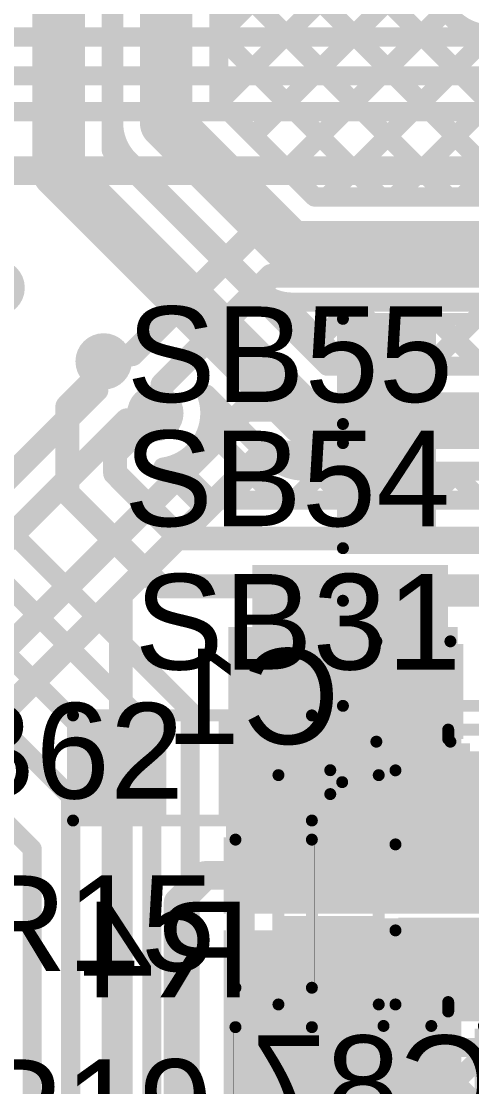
# Model space of a CAD drawing. Header units: millimetres. Extents: x -0.64 to 2.98, y -0.65 to 2.86.
# Drawn here: x 2.0873 to 2.2759, y 1.6376 to 2.0836 of the extents above; entities that cross this region are included whole.
import ezdxf

# ---------------------------------------------------------------- set-up
doc = ezdxf.new("R2010")
doc.units = ezdxf.units.MM
doc.header["$MEASUREMENT"] = 0
for name, color, linetype in [('BottomLayer', 5, 'Continuous'), ('BottomOverlay', 54, 'Continuous'), ('BottomPaste', 16, 'Continuous'), ('BottomSolder', 6, 'Continuous'), ('Mechanical2', 216, 'Continuous'), ('TopLayer', 1, 'Continuous'), ('TopOverlay', 2, 'Continuous'), ('TopPaste', 8, 'Continuous'), ('TopSolder', 216, 'Continuous'), ('ViaHoleLayer', 16, 'Continuous')]:
    doc.layers.add(name, color=color, linetype=linetype)
doc.styles.add('Arial', font='', dxfattribs={"height": 0.2})
doc.styles.get('Arial').set_extended_font_data('Arial')

# ---------------------------------------------------------------- blocks, each defined once
blk = doc.blocks.new('C___0603_B_63')
at = {"layer": 'BottomLayer'}
for points in [[(-0.045, -0.0175), (-0.045, 0.0175), (-0.015, 0.0175), (-0.015, -0.0175)], [(0.015, -0.0175), (0.015, 0.0175), (0.045, 0.0175), (0.045, -0.0175)]]:
    blk.add_hatch(color=5, dxfattribs=at).paths.add_polyline_path(points)
at = {"layer": 'BottomPaste'}
for points in [[(-0.045, -0.0175), (-0.045, 0.0175), (-0.015, 0.0175), (-0.015, -0.0175)], [(0.015, -0.0175), (0.015, 0.0175), (0.045, 0.0175), (0.045, -0.0175)]]:
    blk.add_hatch(color=16, dxfattribs=at).paths.add_polyline_path(points)
at = {"layer": 'BottomSolder'}
for points in [[(-0.0473622, -0.0198622), (-0.0473622, 0.0198622), (-0.0126378, 0.0198622), (-0.0126378, -0.0198622)], [(0.0126378, -0.0198622), (0.0126378, 0.0198622), (0.0473622, 0.0198622), (0.0473622, -0.0198622)]]:
    blk.add_hatch(color=6, dxfattribs=at).paths.add_polyline_path(points)
at = {"layer": 'BottomOverlay', "const_width": 0.005}
for points in [[(-0.049, -0.021), (-0.049, 0.021)], [(-0.049, 0.021), (-0.018, 0.021)], [(0.018, 0.021), (0.049, 0.021)], [(0.049, -0.021), (0.049, 0.021)], [(-0.049, -0.021), (-0.018, -0.021)], [(0.018, -0.021), (0.049, -0.021)]]:
    blk.add_lwpolyline(points, dxfattribs=at)
at = {"layer": 'BottomOverlay', "const_width": 0.0025}
for points in [[(-0.05025, 0.021, 1), (-0.04775, 0.021, 1)], [(-0.05025, 0.021, 1), (-0.04775, 0.021, 1)], [(-0.01925, 0.021, 1), (-0.01675, 0.021, 1)], [(0.01675, 0.021, 1), (0.01925, 0.021, 1)], [(0.04775, 0.021, 1), (0.05025, 0.021, 1)], [(0.04775, 0.021, 1), (0.05025, 0.021, 1)], [(-0.05025, -0.021, 1), (-0.04775, -0.021, 1)], [(-0.05025, -0.021, 1), (-0.04775, -0.021, 1)], [(-0.01925, -0.021, 1), (-0.01675, -0.021, 1)], [(0.01675, -0.021, 1), (0.01925, -0.021, 1)], [(0.04775, -0.021, 1), (0.05025, -0.021, 1)], [(0.04775, -0.021, 1), (0.05025, -0.021, 1)]]:
    blk.add_lwpolyline(points, format="xyb", close=True, dxfattribs=at)
blk = doc.blocks.new('R___0603_B_71')
at = {"layer": 'BottomLayer'}
for points in [[(-0.045, -0.0175), (-0.045, 0.0175), (-0.015, 0.0175), (-0.015, -0.0175)], [(0.015, -0.0175), (0.015, 0.0175), (0.045, 0.0175), (0.045, -0.0175)]]:
    blk.add_hatch(color=5, dxfattribs=at).paths.add_polyline_path(points)
at = {"layer": 'BottomPaste'}
for points in [[(-0.045, -0.0175), (-0.045, 0.0175), (-0.015, 0.0175), (-0.015, -0.0175)], [(0.015, -0.0175), (0.015, 0.0175), (0.045, 0.0175), (0.045, -0.0175)]]:
    blk.add_hatch(color=16, dxfattribs=at).paths.add_polyline_path(points)
at = {"layer": 'BottomSolder'}
for points in [[(-0.049, -0.0215), (-0.049, 0.0215), (-0.011, 0.0215), (-0.011, -0.0215)], [(0.011, -0.0215), (0.011, 0.0215), (0.049, 0.0215), (0.049, -0.0215)]]:
    blk.add_hatch(color=6, dxfattribs=at).paths.add_polyline_path(points)
at = {"layer": 'BottomOverlay', "const_width": 0.005}
for points in [[(-0.048, -0.021), (-0.048, 0.021)], [(0.048, 0.021), (-0.048, 0.021)], [(0.048, -0.021), (0.048, 0.021)], [(0.048, -0.021), (-0.048, -0.021)]]:
    blk.add_lwpolyline(points, dxfattribs=at)
at = {"layer": 'BottomOverlay', "const_width": 0.0025}
for points in [[(-0.04925, 0.021, 1), (-0.04675, 0.021, 1)], [(-0.04925, 0.021, 1), (-0.04675, 0.021, 1)], [(0.04675, 0.021, 1), (0.04925, 0.021, 1)], [(0.04675, 0.021, 1), (0.04925, 0.021, 1)], [(-0.04925, -0.021, 1), (-0.04675, -0.021, 1)], [(-0.04925, -0.021, 1), (-0.04675, -0.021, 1)], [(0.04675, -0.021, 1), (0.04925, -0.021, 1)], [(0.04675, -0.021, 1), (0.04925, -0.021, 1)]]:
    blk.add_lwpolyline(points, format="xyb", close=True, dxfattribs=at)
blk = doc.blocks.new('SOT_23_5_99')
at = {"layer": 'TopLayer'}
for points in [[(-0.07283465, 0.0492126), (-0.02952755, 0.0492126), (-0.02952755, 0.0255906), (-0.07283465, 0.0255906)], [(0.02952755, 0.0492126), (0.07283465, 0.0492126), (0.07283465, 0.0255906), (0.02952755, 0.0255906)], [(-0.07283465, 0.011811), (-0.02952755, 0.011811), (-0.02952755, -0.011811), (-0.07283465, -0.011811)], [(-0.07283465, -0.0255906), (-0.02952755, -0.0255906), (-0.02952755, -0.0492126), (-0.07283465, -0.0492126)], [(0.02952755, -0.0255906), (0.07283465, -0.0255906), (0.07283465, -0.0492126), (0.02952755, -0.0492126)]]:
    blk.add_hatch(color=1, dxfattribs=at).paths.add_polyline_path(points)
at = {"layer": 'TopPaste'}
for points in [[(-0.07283465, 0.0492126), (-0.02952755, 0.0492126), (-0.02952755, 0.0255906), (-0.07283465, 0.0255906)], [(0.02952755, 0.0492126), (0.07283465, 0.0492126), (0.07283465, 0.0255906), (0.02952755, 0.0255906)], [(-0.07283465, 0.011811), (-0.02952755, 0.011811), (-0.02952755, -0.011811), (-0.07283465, -0.011811)], [(-0.07283465, -0.0255906), (-0.02952755, -0.0255906), (-0.02952755, -0.0492126), (-0.07283465, -0.0492126)], [(0.02952755, -0.0255906), (0.07283465, -0.0255906), (0.07283465, -0.0492126), (0.02952755, -0.0492126)]]:
    blk.add_hatch(color=8, dxfattribs=at).paths.add_polyline_path(points)
at = {"layer": 'TopSolder'}
for points in [[(-0.07683465, 0.0532126), (-0.02552755, 0.0532126), (-0.02552755, 0.0215906), (-0.07683465, 0.0215906)], [(0.02552755, 0.0532126), (0.07683465, 0.0532126), (0.07683465, 0.0215906), (0.02552755, 0.0215906)], [(-0.07683465, 0.015811), (-0.02552755, 0.015811), (-0.02552755, -0.015811), (-0.07683465, -0.015811)], [(-0.07683465, -0.0215906), (-0.02552755, -0.0215906), (-0.02552755, -0.0532126), (-0.07683465, -0.0532126)], [(0.02552755, -0.0215906), (0.07683465, -0.0215906), (0.07683465, -0.0532126), (0.02552755, -0.0532126)]]:
    blk.add_hatch(color=216, dxfattribs=at).paths.add_polyline_path(points)
at = {"layer": 'TopOverlay', "const_width": 0.005}
for points in [[(-0.0346064, 0.055063), (-0.0346064, 0.059)], [(-0.0346064, 0.059), (0.0343936, 0.059)], [(0.0343936, 0.055063), (0.0343936, 0.059)], [(-0.084, 0.032), (-0.084, 0.042)], [(-0.084, 0.042), (-0.079, 0.037)], [(-0.084, 0.032), (-0.079, 0.037)], [(0.0346457, -0.0164567), (0.0346457, 0.0173228)], [(-0.0346064, -0.059), (-0.0346064, -0.055063)], [(0.0343936, -0.059), (0.0343936, -0.055063)], [(-0.0346064, -0.059), (0.0343936, -0.059)]]:
    blk.add_lwpolyline(points, dxfattribs=at)
at = {"layer": 'TopOverlay', "const_width": 0.0025}
for points in [[(-0.0358564, 0.059, 1), (-0.0333564, 0.059, 1)], [(-0.0358564, 0.059, 1), (-0.0333564, 0.059, 1)], [(0.0331436, 0.059, 1), (0.0356436, 0.059, 1)], [(0.0331436, 0.059, 1), (0.0356436, 0.059, 1)], [(-0.0358564, 0.055063, 1), (-0.0333564, 0.055063, 1)], [(0.0331436, 0.055063, 1), (0.0356436, 0.055063, 1)], [(-0.08525, 0.042, 1), (-0.08275, 0.042, 1)], [(-0.08525, 0.042, 1), (-0.08275, 0.042, 1)], [(-0.08025, 0.037, 1), (-0.07775, 0.037, 1)], [(-0.08025, 0.037, 1), (-0.07775, 0.037, 1)], [(-0.08525, 0.032, 1), (-0.08275, 0.032, 1)], [(-0.08525, 0.032, 1), (-0.08275, 0.032, 1)], [(0.0333957, 0.0173228, 1), (0.0358957, 0.0173228, 1)], [(0.0333957, -0.0164567, 1), (0.0358957, -0.0164567, 1)], [(-0.0358564, -0.055063, 1), (-0.0333564, -0.055063, 1)], [(0.0331436, -0.055063, 1), (0.0356436, -0.055063, 1)], [(-0.0358564, -0.059, 1), (-0.0333564, -0.059, 1)], [(-0.0358564, -0.059, 1), (-0.0333564, -0.059, 1)], [(0.0331436, -0.059, 1), (0.0356436, -0.059, 1)], [(0.0331436, -0.059, 1), (0.0356436, -0.059, 1)]]:
    blk.add_lwpolyline(points, format="xyb", close=True, dxfattribs=at)
blk = doc.blocks.new('SOLDER_BRIDGE_138')
at = {"layer": 'TopLayer'}
for points in [[(-0.045, -0.0175), (-0.045, 0.0175), (-0.015, 0.0175), (-0.015, -0.0175)], [(0.015, -0.0175), (0.015, 0.0175), (0.045, 0.0175), (0.045, -0.0175)]]:
    blk.add_hatch(color=1, dxfattribs=at).paths.add_polyline_path(points)
at = {"layer": 'TopPaste'}
for points in [[(-0.045, -0.0175), (-0.045, 0.0175), (-0.015, 0.0175), (-0.015, -0.0175)], [(0.015, -0.0175), (0.015, 0.0175), (0.045, 0.0175), (0.045, -0.0175)]]:
    blk.add_hatch(color=8, dxfattribs=at).paths.add_polyline_path(points)
at = {"layer": 'TopSolder'}
for points in [[(-0.049, -0.0215), (-0.049, 0.0215), (-0.011, 0.0215), (-0.011, -0.0215)], [(0.011, -0.0215), (0.011, 0.0215), (0.049, 0.0215), (0.049, -0.0215)]]:
    blk.add_hatch(color=216, dxfattribs=at).paths.add_polyline_path(points)
at = {"layer": 'TopOverlay', "const_width": 0.005}
for points in [[(-0.05, 0.022), (-0.05, -0.022)], [(0.05, 0.022), (-0.05, 0.022)], [(0.05, 0.022), (0.05, -0.022)], [(0.05, -0.022), (-0.05, -0.022)]]:
    blk.add_lwpolyline(points, dxfattribs=at)
at = {"layer": 'TopOverlay', "const_width": 0.0025}
for points in [[(-0.05125, 0.022, 1), (-0.04875, 0.022, 1)], [(-0.05125, 0.022, 1), (-0.04875, 0.022, 1)], [(0.04875, 0.022, 1), (0.05125, 0.022, 1)], [(0.04875, 0.022, 1), (0.05125, 0.022, 1)], [(-0.05125, -0.022, 1), (-0.04875, -0.022, 1)], [(-0.05125, -0.022, 1), (-0.04875, -0.022, 1)], [(0.04875, -0.022, 1), (0.05125, -0.022, 1)], [(0.04875, -0.022, 1), (0.05125, -0.022, 1)]]:
    blk.add_lwpolyline(points, format="xyb", close=True, dxfattribs=at)
blk = doc.blocks.new('SOLDER_BRIDGE_145')
at = {"layer": 'TopLayer'}
for points in [[(-0.045, -0.0175), (-0.045, 0.0175), (-0.015, 0.0175), (-0.015, -0.0175)], [(0.015, -0.0175), (0.015, 0.0175), (0.045, 0.0175), (0.045, -0.0175)]]:
    blk.add_hatch(color=1, dxfattribs=at).paths.add_polyline_path(points)
at = {"layer": 'TopPaste'}
for points in [[(-0.045, -0.0175), (-0.045, 0.0175), (-0.015, 0.0175), (-0.015, -0.0175)], [(0.015, -0.0175), (0.015, 0.0175), (0.045, 0.0175), (0.045, -0.0175)]]:
    blk.add_hatch(color=8, dxfattribs=at).paths.add_polyline_path(points)
at = {"layer": 'TopSolder'}
for points in [[(-0.049, -0.0215), (-0.049, 0.0215), (-0.011, 0.0215), (-0.011, -0.0215)], [(0.011, -0.0215), (0.011, 0.0215), (0.049, 0.0215), (0.049, -0.0215)]]:
    blk.add_hatch(color=216, dxfattribs=at).paths.add_polyline_path(points)
at = {"layer": 'TopOverlay', "const_width": 0.005}
for points in [[(-0.05, 0.022), (-0.05, -0.022)], [(0.05, 0.022), (-0.05, 0.022)], [(0.05, 0.022), (0.05, -0.022)], [(0.05, -0.022), (-0.05, -0.022)]]:
    blk.add_lwpolyline(points, dxfattribs=at)
at = {"layer": 'TopOverlay', "const_width": 0.0025}
for points in [[(-0.05125, 0.022, 1), (-0.04875, 0.022, 1)], [(-0.05125, 0.022, 1), (-0.04875, 0.022, 1)], [(0.04875, 0.022, 1), (0.05125, 0.022, 1)], [(0.04875, 0.022, 1), (0.05125, 0.022, 1)], [(-0.05125, -0.022, 1), (-0.04875, -0.022, 1)], [(-0.05125, -0.022, 1), (-0.04875, -0.022, 1)], [(0.04875, -0.022, 1), (0.05125, -0.022, 1)], [(0.04875, -0.022, 1), (0.05125, -0.022, 1)]]:
    blk.add_lwpolyline(points, format="xyb", close=True, dxfattribs=at)
blk = doc.blocks.new('SOLDER_BRIDGE_146')
at = {"layer": 'TopLayer'}
for points in [[(-0.045, -0.0175), (-0.045, 0.0175), (-0.015, 0.0175), (-0.015, -0.0175)], [(0.015, -0.0175), (0.015, 0.0175), (0.045, 0.0175), (0.045, -0.0175)]]:
    blk.add_hatch(color=1, dxfattribs=at).paths.add_polyline_path(points)
at = {"layer": 'TopPaste'}
for points in [[(-0.045, -0.0175), (-0.045, 0.0175), (-0.015, 0.0175), (-0.015, -0.0175)], [(0.015, -0.0175), (0.015, 0.0175), (0.045, 0.0175), (0.045, -0.0175)]]:
    blk.add_hatch(color=8, dxfattribs=at).paths.add_polyline_path(points)
at = {"layer": 'TopSolder'}
for points in [[(-0.049, -0.0215), (-0.049, 0.0215), (-0.011, 0.0215), (-0.011, -0.0215)], [(0.011, -0.0215), (0.011, 0.0215), (0.049, 0.0215), (0.049, -0.0215)]]:
    blk.add_hatch(color=216, dxfattribs=at).paths.add_polyline_path(points)
at = {"layer": 'TopOverlay', "const_width": 0.005}
for points in [[(-0.05, 0.022), (-0.05, -0.022)], [(0.05, 0.022), (-0.05, 0.022)], [(0.05, 0.022), (0.05, -0.022)], [(0.05, -0.022), (-0.05, -0.022)]]:
    blk.add_lwpolyline(points, dxfattribs=at)
at = {"layer": 'TopOverlay', "const_width": 0.0025}
for points in [[(-0.05125, 0.022, 1), (-0.04875, 0.022, 1)], [(-0.05125, 0.022, 1), (-0.04875, 0.022, 1)], [(0.04875, 0.022, 1), (0.05125, 0.022, 1)], [(0.04875, 0.022, 1), (0.05125, 0.022, 1)], [(-0.05125, -0.022, 1), (-0.04875, -0.022, 1)], [(-0.05125, -0.022, 1), (-0.04875, -0.022, 1)], [(0.04875, -0.022, 1), (0.05125, -0.022, 1)], [(0.04875, -0.022, 1), (0.05125, -0.022, 1)]]:
    blk.add_lwpolyline(points, format="xyb", close=True, dxfattribs=at)
blk = doc.blocks.new('SOLDER_BRIDGE_153')
at = {"layer": 'TopLayer'}
for points in [[(-0.045, -0.0175), (-0.045, 0.0175), (-0.015, 0.0175), (-0.015, -0.0175)], [(0.015, -0.0175), (0.015, 0.0175), (0.045, 0.0175), (0.045, -0.0175)]]:
    blk.add_hatch(color=1, dxfattribs=at).paths.add_polyline_path(points)
at = {"layer": 'TopPaste'}
for points in [[(-0.045, -0.0175), (-0.045, 0.0175), (-0.015, 0.0175), (-0.015, -0.0175)], [(0.015, -0.0175), (0.015, 0.0175), (0.045, 0.0175), (0.045, -0.0175)]]:
    blk.add_hatch(color=8, dxfattribs=at).paths.add_polyline_path(points)
at = {"layer": 'TopSolder'}
for points in [[(-0.049, -0.0215), (-0.049, 0.0215), (-0.011, 0.0215), (-0.011, -0.0215)], [(0.011, -0.0215), (0.011, 0.0215), (0.049, 0.0215), (0.049, -0.0215)]]:
    blk.add_hatch(color=216, dxfattribs=at).paths.add_polyline_path(points)
at = {"layer": 'TopOverlay', "const_width": 0.005}
for points in [[(0.05, 0.022), (-0.05, 0.022)], [(-0.05, 0.022), (-0.05, -0.022)], [(0.05, 0.022), (0.05, -0.022)], [(0.05, -0.022), (-0.05, -0.022)]]:
    blk.add_lwpolyline(points, dxfattribs=at)
at = {"layer": 'TopOverlay', "const_width": 0.0025}
for points in [[(-0.05125, 0.022, 1), (-0.04875, 0.022, 1)], [(-0.05125, 0.022, 1), (-0.04875, 0.022, 1)], [(0.04875, 0.022, 1), (0.05125, 0.022, 1)], [(0.04875, 0.022, 1), (0.05125, 0.022, 1)], [(-0.05125, -0.022, 1), (-0.04875, -0.022, 1)], [(-0.05125, -0.022, 1), (-0.04875, -0.022, 1)], [(0.04875, -0.022, 1), (0.05125, -0.022, 1)], [(0.04875, -0.022, 1), (0.05125, -0.022, 1)]]:
    blk.add_lwpolyline(points, format="xyb", close=True, dxfattribs=at)
blk = doc.blocks.new('RES_0402_173')
at = {"layer": 'TopLayer'}
for points in [[(-0.0275, -0.0125), (-0.0275, 0.0125), (-0.009500000000000003, 0.0125), (-0.009499999999999996, -0.0125)], [(0.009500000000000003, -0.0125), (0.009499999999999996, 0.0125), (0.0275, 0.0125), (0.0275, -0.0125)]]:
    blk.add_hatch(color=1, dxfattribs=at).paths.add_polyline_path(points)
at = {"layer": 'TopPaste'}
for points in [[(-0.0275, -0.0125), (-0.0275, 0.0125), (-0.009500000000000003, 0.0125), (-0.009499999999999996, -0.0125)], [(0.009500000000000003, -0.0125), (0.009499999999999996, 0.0125), (0.0275, 0.0125), (0.0275, -0.0125)]]:
    blk.add_hatch(color=8, dxfattribs=at).paths.add_polyline_path(points)
at = {"layer": 'TopSolder'}
for points in [[(-0.0296654, -0.0146654), (-0.0296654, 0.0146654), (-0.007334600000000003, 0.0146654), (-0.007334599999999997, -0.0146654)], [(0.007334600000000003, -0.0146654), (0.007334599999999997, 0.0146654), (0.0296654, 0.0146654), (0.0296654, -0.0146654)]]:
    blk.add_hatch(color=216, dxfattribs=at).paths.add_polyline_path(points)
at = {"layer": 'TopOverlay'}
for points, const_width in [([(0.031, 0.016), (-0.031, 0.016)], 0.005), ([(-0.031, -0.016), (-0.031, 0.016)], 0.005), ([(0.031, -0.016), (0.031, 0.016)], 0.005), ([(0.031, -0.016), (-0.031, -0.016)], 0.005), ([(0.032, -0.017), (-0.032, -0.017)], 0.000127)]:
    blk.add_lwpolyline(points, dxfattribs=dict(at, const_width=const_width))
for points, const_width in [([(-0.03225, 0.016, 1), (-0.02975, 0.016, 1)], 0.0025), ([(-0.03225, 0.016, 1), (-0.02975, 0.016, 1)], 0.0025), ([(0.02975, 0.016, 1), (0.03225, 0.016, 1)], 0.0025), ([(0.02975, 0.016, 1), (0.03225, 0.016, 1)], 0.0025), ([(-0.03225, -0.016, 1), (-0.02975, -0.016, 1)], 0.0025), ([(-0.03225, -0.016, 1), (-0.02975, -0.016, 1)], 0.0025), ([(-0.0320317, -0.017, 1), (-0.0319683, -0.017, 1)], 6.35e-05), ([(0.02975, -0.016, 1), (0.03225, -0.016, 1)], 0.0025), ([(0.02975, -0.016, 1), (0.03225, -0.016, 1)], 0.0025), ([(0.0319683, -0.017, 1), (0.0320317, -0.017, 1)], 6.35e-05)]:
    blk.add_lwpolyline(points, format="xyb", close=True, dxfattribs=dict(at, const_width=const_width))
blk = doc.blocks.new('RES_0402_176')
at = {"layer": 'TopLayer'}
for points in [[(-0.0275, -0.0125), (-0.0275, 0.0125), (-0.009499999999999998, 0.0125), (-0.009500000000000001, -0.0125)], [(0.009499999999999998, -0.0125), (0.009500000000000001, 0.0125), (0.0275, 0.0125), (0.0275, -0.0125)]]:
    blk.add_hatch(color=1, dxfattribs=at).paths.add_polyline_path(points)
at = {"layer": 'TopPaste'}
for points in [[(-0.0275, -0.0125), (-0.0275, 0.0125), (-0.009499999999999998, 0.0125), (-0.009500000000000001, -0.0125)], [(0.009499999999999998, -0.0125), (0.009500000000000001, 0.0125), (0.0275, 0.0125), (0.0275, -0.0125)]]:
    blk.add_hatch(color=8, dxfattribs=at).paths.add_polyline_path(points)
at = {"layer": 'TopSolder'}
for points in [[(-0.0296654, -0.0146654), (-0.0296654, 0.0146654), (-0.007334599999999998, 0.0146654), (-0.007334600000000002, -0.0146654)], [(0.007334599999999998, -0.0146654), (0.007334600000000002, 0.0146654), (0.0296654, 0.0146654), (0.0296654, -0.0146654)]]:
    blk.add_hatch(color=216, dxfattribs=at).paths.add_polyline_path(points)
at = {"layer": 'TopOverlay'}
for points, const_width in [([(-0.031, 0.016), (0.031, 0.016)], 0.005), ([(-0.031, 0.016), (-0.031, -0.016)], 0.005), ([(0.031, 0.016), (0.031, -0.016)], 0.005), ([(-0.031, -0.016), (0.031, -0.016)], 0.005), ([(-0.032, -0.017), (0.032, -0.017)], 0.000127)]:
    blk.add_lwpolyline(points, dxfattribs=dict(at, const_width=const_width))
for points, const_width in [([(-0.03225, 0.016, 1), (-0.02975, 0.016, 1)], 0.0025), ([(-0.03225, 0.016, 1), (-0.02975, 0.016, 1)], 0.0025), ([(0.02975, 0.016, 1), (0.03225, 0.016, 1)], 0.0025), ([(0.02975, 0.016, 1), (0.03225, 0.016, 1)], 0.0025), ([(-0.03225, -0.016, 1), (-0.02975, -0.016, 1)], 0.0025), ([(-0.03225, -0.016, 1), (-0.02975, -0.016, 1)], 0.0025), ([(-0.0320317, -0.017, 1), (-0.0319683, -0.017, 1)], 6.35e-05), ([(0.02975, -0.016, 1), (0.03225, -0.016, 1)], 0.0025), ([(0.02975, -0.016, 1), (0.03225, -0.016, 1)], 0.0025), ([(0.0319683, -0.017, 1), (0.0320317, -0.017, 1)], 6.35e-05)]:
    blk.add_lwpolyline(points, format="xyb", close=True, dxfattribs=dict(at, const_width=const_width))
blk = doc.blocks.new('CAP_0402_215')
at = {"layer": 'TopLayer'}
for points in [[(-0.0275, -0.0125), (-0.0275, 0.0125), (-0.009499999999999998, 0.0125), (-0.009500000000000001, -0.0125)], [(0.009499999999999998, -0.0125), (0.009500000000000001, 0.0125), (0.0275, 0.0125), (0.0275, -0.0125)]]:
    blk.add_hatch(color=1, dxfattribs=at).paths.add_polyline_path(points)
at = {"layer": 'TopPaste'}
for points in [[(-0.0275, -0.0125), (-0.0275, 0.0125), (-0.009499999999999998, 0.0125), (-0.009500000000000001, -0.0125)], [(0.009499999999999998, -0.0125), (0.009500000000000001, 0.0125), (0.0275, 0.0125), (0.0275, -0.0125)]]:
    blk.add_hatch(color=8, dxfattribs=at).paths.add_polyline_path(points)
at = {"layer": 'TopSolder'}
for points in [[(-0.0298622, -0.0148622), (-0.0298622, 0.0148622), (-0.007137799999999999, 0.0148622), (-0.007137800000000001, -0.0148622)], [(0.007137799999999999, -0.0148622), (0.007137800000000001, 0.0148622), (0.0298622, 0.0148622), (0.0298622, -0.0148622)]]:
    blk.add_hatch(color=216, dxfattribs=at).paths.add_polyline_path(points)
at = {"layer": 'TopOverlay', "const_width": 0.005}
for points in [[(-0.031, 0.016), (-0.031, -0.016)], [(-0.011, 0.016), (-0.031, 0.016)], [(0.031, 0.016), (0.011, 0.016)], [(0.031, 0.016), (0.031, -0.016)], [(-0.011, -0.016), (-0.031, -0.016)], [(0.031, -0.016), (0.011, -0.016)]]:
    blk.add_lwpolyline(points, dxfattribs=at)
at = {"layer": 'TopOverlay', "const_width": 0.0025}
for points in [[(-0.03225, 0.016, 1), (-0.02975, 0.016, 1)], [(-0.03225, 0.016, 1), (-0.02975, 0.016, 1)], [(-0.01225, 0.016, 1), (-0.00975, 0.016, 1)], [(0.00975, 0.016, 1), (0.01225, 0.016, 1)], [(0.02975, 0.016, 1), (0.03225, 0.016, 1)], [(0.02975, 0.016, 1), (0.03225, 0.016, 1)], [(-0.03225, -0.016, 1), (-0.02975, -0.016, 1)], [(-0.03225, -0.016, 1), (-0.02975, -0.016, 1)], [(-0.01225, -0.016, 1), (-0.00975, -0.016, 1)], [(0.00975, -0.016, 1), (0.01225, -0.016, 1)], [(0.02975, -0.016, 1), (0.03225, -0.016, 1)], [(0.02975, -0.016, 1), (0.03225, -0.016, 1)]]:
    blk.add_lwpolyline(points, format="xyb", close=True, dxfattribs=at)
blk = doc.blocks.new('CAP_0603_B_218')
at = {"layer": 'BottomLayer'}
for points in [[(-0.045, -0.0175), (-0.045, 0.0175), (-0.015, 0.0175), (-0.015, -0.0175)], [(0.015, -0.0175), (0.015, 0.0175), (0.045, 0.0175), (0.045, -0.0175)]]:
    blk.add_hatch(color=5, dxfattribs=at).paths.add_polyline_path(points)
at = {"layer": 'BottomPaste'}
for points in [[(-0.045, -0.0175), (-0.045, 0.0175), (-0.015, 0.0175), (-0.015, -0.0175)], [(0.015, -0.0175), (0.015, 0.0175), (0.045, 0.0175), (0.045, -0.0175)]]:
    blk.add_hatch(color=16, dxfattribs=at).paths.add_polyline_path(points)
at = {"layer": 'BottomSolder'}
for points in [[(-0.0473622, -0.0198622), (-0.0473622, 0.0198622), (-0.0126378, 0.0198622), (-0.0126378, -0.0198622)], [(0.0126378, -0.0198622), (0.0126378, 0.0198622), (0.0473622, 0.0198622), (0.0473622, -0.0198622)]]:
    blk.add_hatch(color=6, dxfattribs=at).paths.add_polyline_path(points)
at = {"layer": 'BottomOverlay', "const_width": 0.005}
for points in [[(-0.049, 0.021), (-0.018, 0.021)], [(-0.049, 0.021), (-0.049, -0.021)], [(0.018, 0.021), (0.049, 0.021)], [(0.049, 0.021), (0.049, -0.021)], [(-0.049, -0.021), (-0.018, -0.021)], [(0.018, -0.021), (0.049, -0.021)]]:
    blk.add_lwpolyline(points, dxfattribs=at)
at = {"layer": 'BottomOverlay', "const_width": 0.0025}
for points in [[(-0.05025, 0.021, 1), (-0.04775, 0.021, 1)], [(-0.05025, 0.021, 1), (-0.04775, 0.021, 1)], [(-0.01925, 0.021, 1), (-0.01675, 0.021, 1)], [(0.01675, 0.021, 1), (0.01925, 0.021, 1)], [(0.04775, 0.021, 1), (0.05025, 0.021, 1)], [(0.04775, 0.021, 1), (0.05025, 0.021, 1)], [(-0.05025, -0.021, 1), (-0.04775, -0.021, 1)], [(-0.05025, -0.021, 1), (-0.04775, -0.021, 1)], [(-0.01925, -0.021, 1), (-0.01675, -0.021, 1)], [(0.01675, -0.021, 1), (0.01925, -0.021, 1)], [(0.04775, -0.021, 1), (0.05025, -0.021, 1)], [(0.04775, -0.021, 1), (0.05025, -0.021, 1)]]:
    blk.add_lwpolyline(points, format="xyb", close=True, dxfattribs=at)

msp = doc.modelspace()

# ---------------------------------------------------------------- hatches: boundary and pattern name
at = {"layer": 'BottomLayer'}
h = msp.add_hatch(color=5, dxfattribs=at)
edge = h.paths.add_edge_path()
edge.add_arc((2.077, 1.972), 0.011811, 0, 360)
h = msp.add_hatch(color=5, dxfattribs=at)
edge = h.paths.add_edge_path()
edge.add_arc((2.1218097, 1.9411906), 0.011811, 0, 360)
h = msp.add_hatch(color=5, dxfattribs=at)
edge = h.paths.add_edge_path()
edge.add_arc((2.1434627, 1.9195376), 0.011811, 0, 360)
for points in [[(2.174, 1.785), (2.27, 1.785), (2.27, 1.83), (2.174, 1.83)], [(2.173, 1.729), (2.286, 1.729), (2.286, 1.778), (2.173, 1.778)], [(2.197, 1.665), (2.3349366, 1.665), (2.3349366, 1.708), (2.197, 1.708)]]:
    msp.add_hatch(color=5, dxfattribs=at).paths.add_polyline_path(points)
h = msp.add_hatch(color=5, dxfattribs=at)
edge = h.paths.add_edge_path()
edge.add_arc((2.2, 1.815), 0.011811, 0, 360)
h = msp.add_hatch(color=5, dxfattribs=at)
edge = h.paths.add_edge_path()
edge.add_arc((2.192, 1.764), 0.011811, 0, 360)
at = {"layer": 'BottomSolder'}
h = msp.add_hatch(color=6, dxfattribs=at)
edge = h.paths.add_edge_path()
edge.add_arc((2.1218097, 1.9411906), 0.0079055, 0, 360)
h = msp.add_hatch(color=6, dxfattribs=at)
edge = h.paths.add_edge_path()
edge.add_arc((2.1434627, 1.9195376), 0.0079055, 0, 360)
h = msp.add_hatch(color=6, dxfattribs=at)
edge = h.paths.add_edge_path()
edge.add_arc((2.2, 1.815), 0.0079055, 0, 360)
h = msp.add_hatch(color=6, dxfattribs=at)
edge = h.paths.add_edge_path()
edge.add_arc((2.192, 1.764), 0.0079055, 0, 360)
at = {"layer": 'TopLayer'}
h = msp.add_hatch(color=1, dxfattribs=at)
edge = h.paths.add_edge_path()
edge.add_arc((2.077, 1.972), 0.011811, 0, 360)
h = msp.add_hatch(color=1, dxfattribs=at)
edge = h.paths.add_edge_path()
edge.add_arc((2.1218097, 1.9411906), 0.011811, 0, 360)
h = msp.add_hatch(color=1, dxfattribs=at)
edge = h.paths.add_edge_path()
edge.add_arc((2.1434627, 1.9195376), 0.011811, 0, 360)
for points in [[(2.184, 1.801), (2.266, 1.801), (2.266, 1.856), (2.184, 1.856)], [(2.172, 1.7510623), (2.271511, 1.7510623), (2.271511, 1.7910623), (2.172, 1.7910623)], [(2.172, 1.71), (2.375, 1.71), (2.375, 1.742), (2.172, 1.742)], [(2.172, 1.631), (2.271511, 1.631), (2.271511, 1.703), (2.172, 1.703)]]:
    msp.add_hatch(color=1, dxfattribs=at).paths.add_polyline_path(points)
h = msp.add_hatch(color=1, dxfattribs=at)
edge = h.paths.add_edge_path()
edge.add_arc((2.2, 1.815), 0.011811, 0, 360)
h = msp.add_hatch(color=1, dxfattribs=at)
edge = h.paths.add_edge_path()
edge.add_arc((2.192, 1.764), 0.011811, 0, 360)
at = {"layer": 'TopSolder'}
h = msp.add_hatch(color=216, dxfattribs=at)
edge = h.paths.add_edge_path()
edge.add_arc((2.1218097, 1.9411906), 0.0079055, 0, 360)
h = msp.add_hatch(color=216, dxfattribs=at)
edge = h.paths.add_edge_path()
edge.add_arc((2.1434627, 1.9195376), 0.0079055, 0, 360)
h = msp.add_hatch(color=216, dxfattribs=at)
edge = h.paths.add_edge_path()
edge.add_arc((2.2, 1.815), 0.0079055, 0, 360)
h = msp.add_hatch(color=216, dxfattribs=at)
edge = h.paths.add_edge_path()
edge.add_arc((2.192, 1.764), 0.0079055, 0, 360)
at = {"layer": 'ViaHoleLayer'}
h = msp.add_hatch(color=16, dxfattribs=at)
edge = h.paths.add_edge_path()
edge.add_arc((2.1218097, 1.9411906), 0.0059055, 0, 360)
h = msp.add_hatch(color=16, dxfattribs=at)
edge = h.paths.add_edge_path()
edge.add_arc((2.1434627, 1.9195376), 0.0059055, 0, 360)
h = msp.add_hatch(color=16, dxfattribs=at)
edge = h.paths.add_edge_path()
edge.add_arc((2.2, 1.815), 0.0059055, 0, 360)
h = msp.add_hatch(color=16, dxfattribs=at)
edge = h.paths.add_edge_path()
edge.add_arc((2.192, 1.764), 0.0059055, 0, 360)

# ---------------------------------------------------------------- linework, layer by layer
at = {"layer": 'BottomLayer'}
for points, const_width in [([(2.103, 2.0204519), (2.103, 2.475)], 0.022), ([(2.125, 2.0295645), (2.125, 2.475)], 0.008), ([(1.592, 2.308), (2.125, 1.775)], 0.008), ([(1.608, 2.2589999), (2.108, 1.7589999)], 0.008), ([(2.17, 2.0778218), (2.30319, 2.2110118)], 0.008), ([(1.748, 2.181), (2.142, 1.787)], 0.008), ([(1.772, 2.181), (2.1579999, 1.7950001)], 0.008), ([(2.148, 2.041), (2.148, 2.173)], 0.022), ([(2.126, 2.041), (2.126, 2.173)], 0.008), ([(2.17, 2.0501126), (2.17, 2.1638874)], 0.008), ([(2.17, 2.1627131), (2.3111949, 2.0215182)], 0.008), ([(2.1702875, 2.049825), (2.2641766, 2.1437141)], 0.008), ([(2.17, 2.1344288), (2.2944288, 2.01)], 0.008), ([(2.1844297, 2.0356829), (2.2811185, 2.1323717)], 0.008), ([(2.17, 2.1061445), (2.2661445, 2.01)], 0.008), ([(2.1985718, 2.0215407), (2.2651642, 2.0881331)], 0.008), ([(2.17, 2.0778602), (2.2378602, 2.01)], 0.008), ([(2.2153154, 2.01), (2.2831369, 2.0778215)], 0.008), ([(2.2435997, 2.01), (2.2973495, 2.0637498)], 0.008), ([(2.271884, 2.01), (2.321884, 2.06)], 0.008), ([(2.148, 2.041), (2.201, 1.988)], 0.022), ([(2.17, 2.0501126), (2.2101126, 2.01)], 0.008), ([(1.783, 2.046), (2.0918646, 1.7371354)], 0.008), ([(2.103, 2.0204519), (2.2062383, 1.9172136)], 0.022), ([(2.125, 2.0295645), (2.2153509, 1.9392136)], 0.008), ([(2.1324828, 2.0254046), (2.1854046, 1.9724828)], 0.008), ([(2.2101126, 2.01), (2.3140165, 2.01)], 0.008), ([(2.201, 1.988), (2.3484277, 1.988)], 0.022), ([(2.1940821, 1.9604824), (2.1996417, 1.966042)], 0.008), ([(2.1965532, 1.9664541), (2.2237937, 1.9392136)], 0.008), ([(2.201, 1.966), (2.3484277, 1.966)], 0.008), ([(2.2082242, 1.9463402), (2.227884, 1.966)], 0.008), ([(2.2252916, 1.966), (2.252078, 1.9392136)], 0.008), ([(2.2293819, 1.9392136), (2.2561683, 1.966)], 0.008), ([(2.2535759, 1.966), (2.2803623, 1.9392136)], 0.008), ([(2.2576662, 1.9392136), (2.2844526, 1.966)], 0.008), ([(2.1218097, 1.9375045), (2.1218097, 1.9411906)], 0.01), ([(2.1066047, 1.9222995), (2.1218097, 1.9375045)], 0.01), ([(2.2153509, 1.9392136), (2.3933387, 1.9392136)], 0.008), ([(2.1648387, 1.9275006), (2.1906429, 1.9016964)], 0.008), ([(2.1066047, 1.8861113), (2.1066047, 1.9222995)], 0.01), ([(2.2062383, 1.9172136), (2.3989282, 1.9172136)], 0.022), ([(2.1266047, 1.9026797), (2.1434626, 1.9195376)], 0.01), ([(2.1434626, 1.9195376), (2.1434627, 1.9195376)], 0.01), ([(2.1527558, 1.8908718), (2.1771116, 1.9152276)], 0.008), ([(2.1652791, 1.9128753), (2.1950926, 1.8830618)], 0.008), ([(2.1266047, 1.8943955), (2.1266047, 1.9026797)], 0.01), ([(2.1732301, 1.8830618), (2.1912643, 1.901096)], 0.008), ([(2.1466738, 1.8969538), (2.1605658, 1.8830618)], 0.008), ([(2.1516309, 1.8982392), (2.1668083, 1.8830618)], 0.008), ([(2.1266047, 1.8943955), (2.1539384, 1.8670618)], 0.01), ([(2.2015144, 1.8830618), (2.2136662, 1.8952136)], 0.008), ([(2.2062383, 1.8952136), (2.3933387, 1.8952136)], 0.008), ([(2.2112251, 1.8952136), (2.2233769, 1.8830618)], 0.008), ([(2.2297987, 1.8830618), (2.2419505, 1.8952136)], 0.008), ([(2.2395094, 1.8952136), (2.2516612, 1.8830618)], 0.008), ([(2.258083, 1.8830618), (2.2702348, 1.8952136)], 0.008), ([(2.2677937, 1.8952136), (2.2799455, 1.8830618)], 0.008), ([(2.1066047, 1.8861113), (2.1456542, 1.8470618)], 0.01), ([(2.1605658, 1.8830618), (2.3158485, 1.8830618)], 0.008), ([(2.1539384, 1.8670618), (2.327003, 1.8670618)], 0.01), ([(2.1456542, 1.8470618), (2.327003, 1.8470618)], 0.01), ([(2.1579999, 0.2030001), (2.1579999, 1.7950001)], 0.008), ([(2.142, 0.173), (2.142, 1.787)], 0.008), ([(2.125, 0.200142), (2.125, 1.775)], 0.008), ([(2.192, 1.757), (2.192, 1.764)], 0.022), ([(2.179, 1.751), (2.192, 1.764)], 0.012), ([(2.192, 1.757), (2.2, 1.749)], 0.022), ([(2.2018116, 1.762), (2.2018116, 1.7638116)], 0.012), ([(2.108, 0.229), (2.108, 1.7589999)], 0.008), ([(2.212, 1.749), (2.216, 1.753)], 0.022), ([(2.2, 1.749), (2.212, 1.749)], 0.022), ([(2.216, 1.75), (2.2165, 1.7505)], 0.022), ([(2.2165, 1.7505), (2.2635, 1.7505)], 0.022), ([(2.2635, 1.7505), (2.264, 1.75)], 0.022), ([(2.179, 1.6615), (2.179, 1.751)], 0.012), ([(2.0918646, 0.6168646), (2.0918646, 1.7371354)], 0.008), ([(2.179, 1.6615), (2.2335, 1.607)], 0.012), ([(2.2105416, 1.654), (2.3459367, 1.654)], 0.008), ([(2.2105416, 1.654), (2.2405416, 1.624)], 0.008), ([(2.2187764, 1.6457651), (2.2270113, 1.654)], 0.008), ([(2.2261643, 1.654), (2.2561643, 1.624)], 0.008), ([(2.2329186, 1.631623), (2.2552956, 1.654)], 0.008), ([(2.2535799, 1.624), (2.2835799, 1.654)], 0.008), ([(2.2544486, 1.654), (2.2844486, 1.624)], 0.008)]:
    msp.add_lwpolyline(points, dxfattribs=dict(at, const_width=const_width))
at = {"layer": 'BottomLayer', "const_width": 0.008}
for points in [[(2.2827343, 2.0782241, -1.192248477951263), (2.2929964, 2.121962)], [(2.1324828, 2.0254046, -0.1995659928720999), (2.126, 2.041)], [(2.1324437, 2.0254437, -0.198912367379658), (2.126, 2.041)], [(2.201, 1.966, -0.1995659928721248), (2.1854046, 1.9724828)], [(2.201, 1.966, -0.198912367379658), (2.1854437, 1.9724437)], [(2.1648387, 1.9275006, -0.0893862571995308), (2.1662737, 1.9195376)], [(2.1662737, 1.9195376, -0.3734246287924744), (2.1466738, 1.8969538)], [(2.2062383, 1.8952136, -0.1995659928720874), (2.1906429, 1.9016964)], [(2.2062383, 1.8952136, -0.198912367379658), (2.190682, 1.9016573)]]:
    msp.add_lwpolyline(points, format="xyb", dxfattribs=at)
at = {"layer": 'BottomLayer'}
for points, const_width in [([(2.168, 2.0778602, 1), (2.172, 2.0778602, 1)], 0.004), ([(2.168, 2.0778218, 1), (2.172, 2.0778218, 1)], 0.004), ([(2.1425, 2.041, 1), (2.1535, 2.041, 1)], 0.011), ([(2.1425, 2.041, 1), (2.1535, 2.041, 1)], 0.011), ([(2.168, 2.0501126, 1), (2.172, 2.0501126, 1)], 0.004), ([(2.168, 2.0501126, 1), (2.172, 2.0501126, 1)], 0.004), ([(2.1682875, 2.049825, 1), (2.1722875, 2.049825, 1)], 0.004), ([(2.124, 2.041, 1), (2.128, 2.041, 1)], 0.004), ([(2.124, 2.041, 1), (2.128, 2.041, 1)], 0.004), ([(2.124, 2.041, 1), (2.128, 2.041, 1)], 0.004), ([(2.1824297, 2.0356829, 1), (2.1864297, 2.0356829, 1)], 0.004), ([(2.0975, 2.0204519, 1), (2.1085, 2.0204519, 1)], 0.011), ([(2.0975, 2.0204519, 1), (2.1085, 2.0204519, 1)], 0.011), ([(2.123, 2.0295645, 1), (2.127, 2.0295645, 1)], 0.004), ([(2.123, 2.0295645, 1), (2.127, 2.0295645, 1)], 0.004), ([(2.1304437, 2.0254437, 1), (2.1344437, 2.0254437, 1)], 0.004), ([(2.1304828, 2.0254046, 1), (2.1344828, 2.0254046, 1)], 0.004), ([(2.1304828, 2.0254046, 1), (2.1344828, 2.0254046, 1)], 0.004), ([(2.1965718, 2.0215407, 1), (2.2005718, 2.0215407, 1)], 0.004), ([(2.2081126, 2.01, 1), (2.2121126, 2.01, 1)], 0.004), ([(2.2081126, 2.01, 1), (2.2121126, 2.01, 1)], 0.004), ([(2.2133154, 2.01, 1), (2.2173154, 2.01, 1)], 0.004), ([(2.2358602, 2.01, 1), (2.2398602, 2.01, 1)], 0.004), ([(2.2415997, 2.01, 1), (2.2455997, 2.01, 1)], 0.004), ([(2.2641445, 2.01, 1), (2.2681445, 2.01, 1)], 0.004), ([(2.269884, 2.01, 1), (2.273884, 2.01, 1)], 0.004), ([(2.1955, 1.988, 1), (2.2065, 1.988, 1)], 0.011), ([(2.1955, 1.988, 1), (2.2065, 1.988, 1)], 0.011), ([(2.1834046, 1.9724828, 1), (2.1874046, 1.9724828, 1)], 0.004), ([(2.1834046, 1.9724828, 1), (2.1874046, 1.9724828, 1)], 0.004), ([(2.1834437, 1.9724437, 1), (2.1874437, 1.9724437, 1)], 0.004), ([(2.1945532, 1.9664541, 1), (2.1985532, 1.9664541, 1)], 0.004), ([(2.1976417, 1.966042, 1), (2.2016417, 1.966042, 1)], 0.004), ([(2.199, 1.966, 1), (2.203, 1.966, 1)], 0.004), ([(2.199, 1.966, 1), (2.203, 1.966, 1)], 0.004), ([(2.199, 1.966, 1), (2.203, 1.966, 1)], 0.004), ([(2.2232916, 1.966, 1), (2.2272916, 1.966, 1)], 0.004), ([(2.225884, 1.966, 1), (2.229884, 1.966, 1)], 0.004), ([(2.2515759, 1.966, 1), (2.2555759, 1.966, 1)], 0.004), ([(2.2541683, 1.966, 1), (2.2581683, 1.966, 1)], 0.004), ([(2.1920821, 1.9604824, 1), (2.1960821, 1.9604824, 1)], 0.004), ([(2.2062242, 1.9463402, 1), (2.2102242, 1.9463402, 1)], 0.004), ([(2.1193097, 1.9411906, 1), (2.1243097, 1.9411906, 1)], 0.005), ([(2.1193097, 1.9375045, 1), (2.1243097, 1.9375045, 1)], 0.005), ([(2.1193097, 1.9375045, 1), (2.1243097, 1.9375045, 1)], 0.005), ([(2.2133509, 1.9392136, 1), (2.2173509, 1.9392136, 1)], 0.004), ([(2.2133509, 1.9392136, 1), (2.2173509, 1.9392136, 1)], 0.004), ([(2.2217937, 1.9392136, 1), (2.2257937, 1.9392136, 1)], 0.004), ([(2.2273819, 1.9392136, 1), (2.2313819, 1.9392136, 1)], 0.004), ([(2.250078, 1.9392136, 1), (2.254078, 1.9392136, 1)], 0.004), ([(2.2556662, 1.9392136, 1), (2.2596662, 1.9392136, 1)], 0.004), ([(2.1628387, 1.9275006, 1), (2.1668387, 1.9275006, 1)], 0.004), ([(2.1628387, 1.9275006, 1), (2.1668387, 1.9275006, 1)], 0.004), ([(2.1041047, 1.9222995, 1), (2.1091047, 1.9222995, 1)], 0.005), ([(2.1041047, 1.9222995, 1), (2.1091047, 1.9222995, 1)], 0.005), ([(2.2007383, 1.9172136, 1), (2.2117383, 1.9172136, 1)], 0.011), ([(2.2007383, 1.9172136, 1), (2.2117383, 1.9172136, 1)], 0.011), ([(2.1409626, 1.9195376, 1), (2.1459626, 1.9195376, 1)], 0.005), ([(2.1409626, 1.9195376, 1), (2.1459626, 1.9195376, 1)], 0.005), ([(2.1409627, 1.9195376, 1), (2.1459627, 1.9195376, 1)], 0.005), ([(2.1642737, 1.9195376, 1), (2.1682737, 1.9195376, 1)], 0.004), ([(2.1642737, 1.9195376, 1), (2.1682737, 1.9195376, 1)], 0.004), ([(2.1751116, 1.9152276, 1), (2.1791116, 1.9152276, 1)], 0.004), ([(2.1632791, 1.9128753, 1), (2.1672791, 1.9128753, 1)], 0.004), ([(2.1241047, 1.9026797, 1), (2.1291047, 1.9026797, 1)], 0.005), ([(2.1241047, 1.9026797, 1), (2.1291047, 1.9026797, 1)], 0.005), ([(2.1886429, 1.9016964, 1), (2.1926429, 1.9016964, 1)], 0.004), ([(2.1886429, 1.9016964, 1), (2.1926429, 1.9016964, 1)], 0.004), ([(2.188682, 1.9016573, 1), (2.192682, 1.9016573, 1)], 0.004), ([(2.1892643, 1.901096, 1), (2.1932643, 1.901096, 1)], 0.004), ([(2.1446738, 1.8969538, 1), (2.1486738, 1.8969538, 1)], 0.004), ([(2.1446738, 1.8969538, 1), (2.1486738, 1.8969538, 1)], 0.004), ([(2.1496309, 1.8982392, 1), (2.1536309, 1.8982392, 1)], 0.004), ([(2.1241047, 1.8943955, 1), (2.1291047, 1.8943955, 1)], 0.005), ([(2.1241047, 1.8943955, 1), (2.1291047, 1.8943955, 1)], 0.005), ([(2.2042383, 1.8952136, 1), (2.2082383, 1.8952136, 1)], 0.004), ([(2.2042383, 1.8952136, 1), (2.2082383, 1.8952136, 1)], 0.004), ([(2.2042383, 1.8952136, 1), (2.2082383, 1.8952136, 1)], 0.004), ([(2.2092251, 1.8952136, 1), (2.2132251, 1.8952136, 1)], 0.004), ([(2.2116662, 1.8952136, 1), (2.2156662, 1.8952136, 1)], 0.004), ([(2.2375094, 1.8952136, 1), (2.2415094, 1.8952136, 1)], 0.004), ([(2.2399505, 1.8952136, 1), (2.2439505, 1.8952136, 1)], 0.004), ([(2.2657937, 1.8952136, 1), (2.2697937, 1.8952136, 1)], 0.004), ([(2.2682348, 1.8952136, 1), (2.2722348, 1.8952136, 1)], 0.004), ([(2.1041047, 1.8861113, 1), (2.1091047, 1.8861113, 1)], 0.005), ([(2.1041047, 1.8861113, 1), (2.1091047, 1.8861113, 1)], 0.005), ([(2.1507558, 1.8908718, 1), (2.1547558, 1.8908718, 1)], 0.004), ([(2.1585658, 1.8830618, 1), (2.1625658, 1.8830618, 1)], 0.004), ([(2.1585658, 1.8830618, 1), (2.1625658, 1.8830618, 1)], 0.004), ([(2.1648083, 1.8830618, 1), (2.1688083, 1.8830618, 1)], 0.004), ([(2.1712301, 1.8830618, 1), (2.1752301, 1.8830618, 1)], 0.004), ([(2.1930926, 1.8830618, 1), (2.1970926, 1.8830618, 1)], 0.004), ([(2.1995144, 1.8830618, 1), (2.2035144, 1.8830618, 1)], 0.004), ([(2.2213769, 1.8830618, 1), (2.2253769, 1.8830618, 1)], 0.004), ([(2.2277987, 1.8830618, 1), (2.2317987, 1.8830618, 1)], 0.004), ([(2.2496612, 1.8830618, 1), (2.2536612, 1.8830618, 1)], 0.004), ([(2.256083, 1.8830618, 1), (2.260083, 1.8830618, 1)], 0.004), ([(2.1514384, 1.8670618, 1), (2.1564384, 1.8670618, 1)], 0.005), ([(2.1514384, 1.8670618, 1), (2.1564384, 1.8670618, 1)], 0.005), ([(2.1431542, 1.8470618, 1), (2.1481542, 1.8470618, 1)], 0.005), ([(2.1431542, 1.8470618, 1), (2.1481542, 1.8470618, 1)], 0.005), ([(2.1559999, 1.7950001, 1), (2.1599999, 1.7950001, 1)], 0.004), ([(2.1559999, 1.7950001, 1), (2.1599999, 1.7950001, 1)], 0.004), ([(2.14, 1.787, 1), (2.144, 1.787, 1)], 0.004), ([(2.14, 1.787, 1), (2.144, 1.787, 1)], 0.004), ([(2.123, 1.775, 1), (2.127, 1.775, 1)], 0.004), ([(2.123, 1.775, 1), (2.127, 1.775, 1)], 0.004), ([(2.1865, 1.764, 1), (2.1975, 1.764, 1)], 0.011), ([(2.1865, 1.757, 1), (2.1975, 1.757, 1)], 0.011), ([(2.1865, 1.757, 1), (2.1975, 1.757, 1)], 0.011), ([(2.189, 1.764, 1), (2.195, 1.764, 1)], 0.006), ([(2.1988116, 1.7638116, 1), (2.2048116, 1.7638116, 1)], 0.006), ([(2.1988116, 1.762, 1), (2.2048116, 1.762, 1)], 0.006), ([(2.106, 1.7589999, 1), (2.11, 1.7589999, 1)], 0.004), ([(2.106, 1.7589999, 1), (2.11, 1.7589999, 1)], 0.004), ([(2.2105, 1.753, 1), (2.2215, 1.753, 1)], 0.011), ([(2.1945, 1.749, 1), (2.2055, 1.749, 1)], 0.011), ([(2.1945, 1.749, 1), (2.2055, 1.749, 1)], 0.011), ([(2.2065, 1.749, 1), (2.2175, 1.749, 1)], 0.011), ([(2.2065, 1.749, 1), (2.2175, 1.749, 1)], 0.011), ([(2.2105, 1.75, 1), (2.2215, 1.75, 1)], 0.011), ([(2.211, 1.7505, 1), (2.222, 1.7505, 1)], 0.011), ([(2.211, 1.7505, 1), (2.222, 1.7505, 1)], 0.011), ([(2.258, 1.7505, 1), (2.269, 1.7505, 1)], 0.011), ([(2.258, 1.7505, 1), (2.269, 1.7505, 1)], 0.011), ([(2.2585, 1.75, 1), (2.2695, 1.75, 1)], 0.011), ([(2.176, 1.751, 1), (2.182, 1.751, 1)], 0.006), ([(2.176, 1.751, 1), (2.182, 1.751, 1)], 0.006), ([(2.0898646, 1.7371354, 1), (2.0938646, 1.7371354, 1)], 0.004), ([(2.0898646, 1.7371354, 1), (2.0938646, 1.7371354, 1)], 0.004), ([(2.176, 1.6615, 1), (2.182, 1.6615, 1)], 0.006), ([(2.176, 1.6615, 1), (2.182, 1.6615, 1)], 0.006), ([(2.2085416, 1.654, 1), (2.2125416, 1.654, 1)], 0.004), ([(2.2085416, 1.654, 1), (2.2125416, 1.654, 1)], 0.004), ([(2.2241643, 1.654, 1), (2.2281643, 1.654, 1)], 0.004), ([(2.2250113, 1.654, 1), (2.2290113, 1.654, 1)], 0.004), ([(2.2524486, 1.654, 1), (2.2564486, 1.654, 1)], 0.004), ([(2.2532956, 1.654, 1), (2.2572956, 1.654, 1)], 0.004), ([(2.2167764, 1.6457651, 1), (2.2207764, 1.6457651, 1)], 0.004)]:
    msp.add_lwpolyline(points, format="xyb", close=True, dxfattribs=dict(at, const_width=const_width))
at = {"layer": 'Mechanical2', "const_width": 0.01}
msp.add_lwpolyline([(1.7578269, 2.8091652, -6.230382161824239), (0.6489649, 2.810288)], format="xyb", dxfattribs=at)
at = {"layer": 'TopLayer'}
for points, const_width in [([(1.9899999, 2.077), (2.513, 2.077)], 0.008), ([(1.9967364, 2.0607365), (2.5062635, 2.0607365)], 0.008), ([(2.0067365, 2.0457365), (2.4982635, 2.0457365)], 0.008), ([(2.035, 2.021), (2.334, 2.021)], 0.012), ([(2.1337238, 1.9441797), (2.1845441, 1.995)], 0.01), ([(2.1845441, 1.995), (2.3307696, 1.995)], 0.01), ([(2.1464518, 1.9314519), (2.1919999, 1.977)], 0.01), ([(2.1919999, 1.977), (2.3233138, 1.977)], 0.01), ([(2.242, 1.9345), (2.242, 1.937)], 0.01), ([(2.2285, 1.921), (2.242, 1.9345)], 0.01), ([(2.0164511, 1.8269069), (2.1188206, 1.9292764)], 0.01), ([(1.9960001, 1.7360001), (2.181, 1.921)], 0.01), ([(2.181, 1.921), (2.2285, 1.921)], 0.01), ([(2.0344511, 1.8194511), (2.1315485, 1.9165485)], 0.01), ([(2.129, 1.8435442), (2.1884558, 1.903)], 0.01), ([(2.1884558, 1.903), (2.2285, 1.903)], 0.01), ([(2.2285, 1.903), (2.242, 1.8895)], 0.01), ([(2.242, 1.887), (2.242, 1.8895)], 0.01), ([(2.0140001, 1.7285443), (2.129, 1.8435442)], 0.01), ([(2.129, 1.771), (2.129, 1.8435442)], 0.01), ([(2.129, 1.503), (2.129, 1.771)], 0.01), ([(2.1925, 1.732), (2.2157555, 1.732)], 0.008), ([(2.2157555, 1.732), (2.2217555, 1.726)], 0.008), ([(2.153, 1.7147427), (2.1642573, 1.726)], 0.012), ([(2.1642573, 1.726), (2.2217555, 1.726)], 0.012), ([(2.1925, 1.728), (2.193, 1.7285)], 0.008), ([(2.153, 1.5856446), (2.153, 1.7147427)], 0.012)]:
    msp.add_lwpolyline(points, dxfattribs=dict(at, const_width=const_width))
for points, const_width in [([(2.1820441, 1.995, 1), (2.1870441, 1.995, 1)], 0.005), ([(2.1820441, 1.995, 1), (2.1870441, 1.995, 1)], 0.005), ([(2.1894999, 1.977, 1), (2.1944999, 1.977, 1)], 0.005), ([(2.1894999, 1.977, 1), (2.1944999, 1.977, 1)], 0.005), ([(2.1312238, 1.9441797, 1), (2.1362238, 1.9441797, 1)], 0.005), ([(2.2395, 1.937, 1), (2.2445, 1.937, 1)], 0.005), ([(2.1439518, 1.9314519, 1), (2.1489518, 1.9314519, 1)], 0.005), ([(2.2395, 1.9345, 1), (2.2445, 1.9345, 1)], 0.005), ([(2.2395, 1.9345, 1), (2.2445, 1.9345, 1)], 0.005), ([(2.1163206, 1.9292764, 1), (2.1213206, 1.9292764, 1)], 0.005), ([(2.1785, 1.921, 1), (2.1835, 1.921, 1)], 0.005), ([(2.1785, 1.921, 1), (2.1835, 1.921, 1)], 0.005), ([(2.226, 1.921, 1), (2.231, 1.921, 1)], 0.005), ([(2.226, 1.921, 1), (2.231, 1.921, 1)], 0.005), ([(2.1290485, 1.9165485, 1), (2.1340485, 1.9165485, 1)], 0.005), ([(2.1859558, 1.903, 1), (2.1909558, 1.903, 1)], 0.005), ([(2.1859558, 1.903, 1), (2.1909558, 1.903, 1)], 0.005), ([(2.226, 1.903, 1), (2.231, 1.903, 1)], 0.005), ([(2.226, 1.903, 1), (2.231, 1.903, 1)], 0.005), ([(2.2395, 1.8895, 1), (2.2445, 1.8895, 1)], 0.005), ([(2.2395, 1.8895, 1), (2.2445, 1.8895, 1)], 0.005), ([(2.2395, 1.887, 1), (2.2445, 1.887, 1)], 0.005), ([(2.1265, 1.8435442, 1), (2.1315, 1.8435442, 1)], 0.005), ([(2.1265, 1.8435442, 1), (2.1315, 1.8435442, 1)], 0.005), ([(2.1265, 1.8435442, 1), (2.1315, 1.8435442, 1)], 0.005), ([(2.1265, 1.771, 1), (2.1315, 1.771, 1)], 0.005), ([(2.1265, 1.771, 1), (2.1315, 1.771, 1)], 0.005), ([(2.1905, 1.732, 1), (2.1945, 1.732, 1)], 0.004), ([(2.2137555, 1.732, 1), (2.2177555, 1.732, 1)], 0.004), ([(2.2137555, 1.732, 1), (2.2177555, 1.732, 1)], 0.004), ([(2.1612573, 1.726, 1), (2.1672573, 1.726, 1)], 0.006), ([(2.1612573, 1.726, 1), (2.1672573, 1.726, 1)], 0.006), ([(2.1905, 1.728, 1), (2.1945, 1.728, 1)], 0.004), ([(2.191, 1.7285, 1), (2.195, 1.7285, 1)], 0.004), ([(2.2187555, 1.726, 1), (2.2247555, 1.726, 1)], 0.006), ([(2.2197555, 1.726, 1), (2.2237555, 1.726, 1)], 0.004), ([(2.15, 1.7147427, 1), (2.156, 1.7147427, 1)], 0.006), ([(2.15, 1.7147427, 1), (2.156, 1.7147427, 1)], 0.006)]:
    msp.add_lwpolyline(points, format="xyb", close=True, dxfattribs=dict(at, const_width=const_width))

# ---------------------------------------------------------------- block references
for name, p, rotation in [('SOLDER_BRIDGE_145', (2.272, 1.937), 180), ('SOLDER_BRIDGE_146', (2.272, 1.885), 180), ('SOLDER_BRIDGE_153', (2.272, 1.819), 180), ('SOLDER_BRIDGE_138', (2.159, 1.771), 180), ('CAP_0603_B_218', (2.265, 1.721), 90), ('R___0603_B_71', (2.216, 1.72), 270), ('RES_0402_176', (2.193, 1.71), 90), ('RES_0402_173', (2.193, 1.6315), 270), ('CAP_0402_215', (2.27, 1.647), 180)]:
    msp.add_blockref(name, p, dxfattribs=dict(rotation=rotation))
for name, p in [('C___0603_B_63', (2.285, 1.803)), ('SOT_23_5_99', (2.3006921, 1.7280623))]:
    msp.add_blockref(name, p)

# ---------------------------------------------------------------- texts
at = {"layer": 'BottomOverlay', "style": 'Arial', "text_generation_flag": 2}
for s, p in [('C1', (2.220658, 1.7810065)), ('R4', (2.1833225, 1.6750065)), ('C87', (2.2863161, 1.6190065))]:
    msp.add_text(s, height=0.04, dxfattribs=at).set_placement(p)
at = {"layer": 'TopOverlay', "style": 'Arial'}
for s, p in [('SB55', (2.131437, 1.924208)), ('SB54', (2.1303005, 1.872208)), ('SB31', (2.134777, 1.812208)), ('SB62', (2.018788, 1.758208)), ('R15', (2.0660162, 1.6860065)), ('R19', (2.0650162, 1.6090065))]:
    msp.add_text(s, height=0.04, dxfattribs=at).set_placement(p)

doc.saveas('drawing.dxf')
